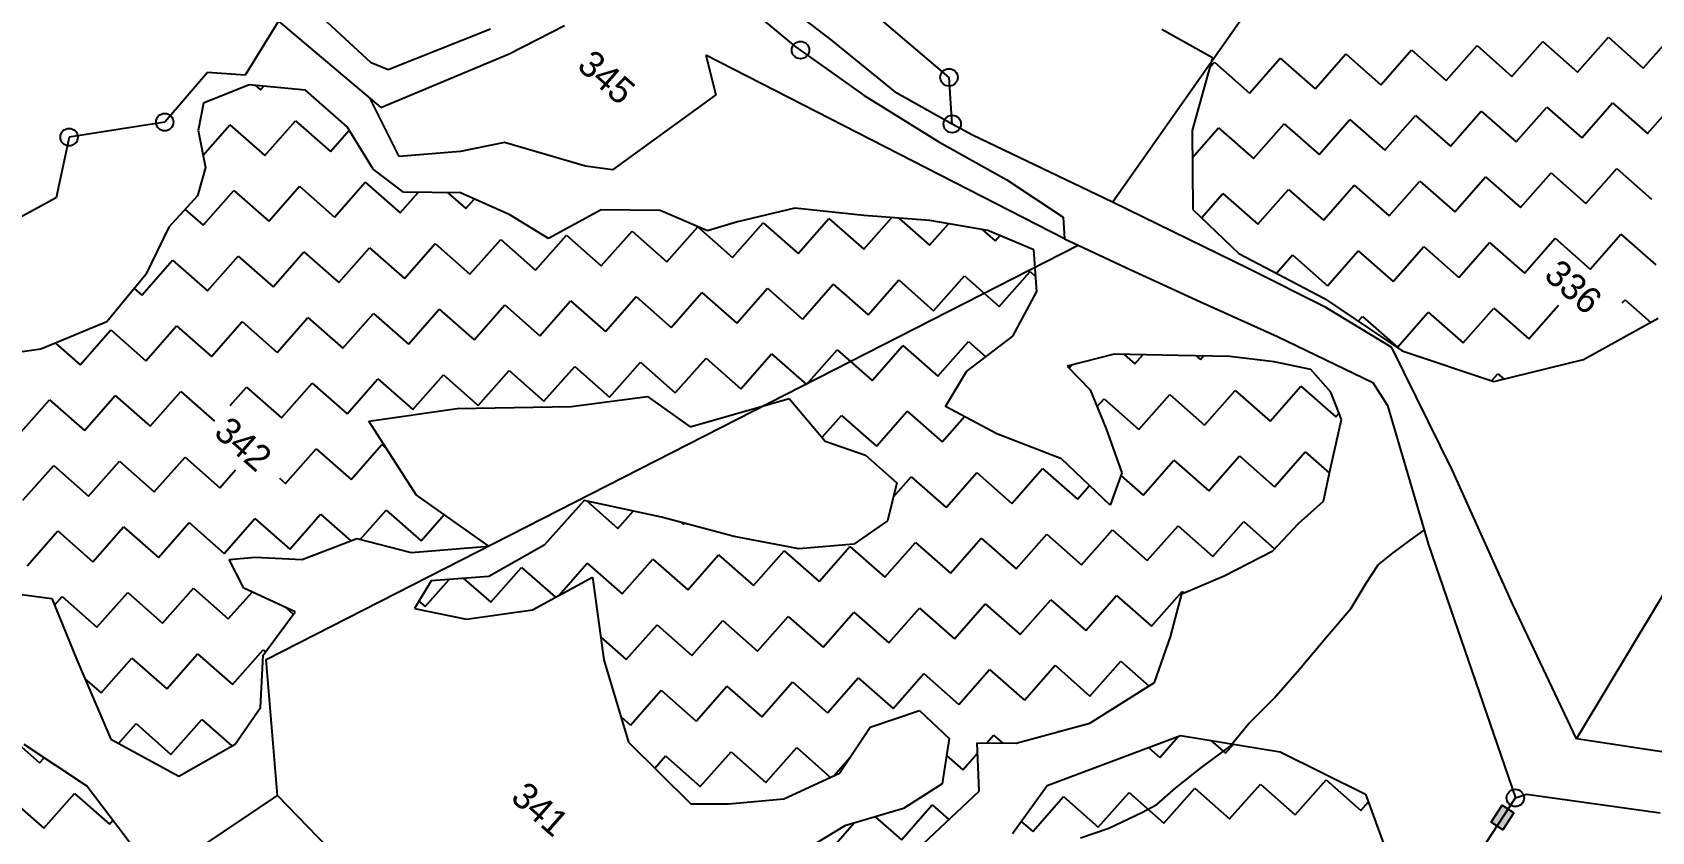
# Model space of a CAD drawing. Header units: metres. Extents: x 316400 to 324250, y 1868140 to 1873603.
# Drawn here: x 321970 to 322563, y 1870381 to 1870674 of the extents above; entities that cross this region are included whole.
import ezdxf

# ---------------------------------------------------------------- set-up
doc = ezdxf.new("R2010")
doc.units = ezdxf.units.M
for name, color, linetype in [('LINE_WATER', 4, 'Continuous'), ('POLY_HATCH', 12, 'Continuous'), ('POLY_PARCEL', 6, 'Continuous'), ('POLY_WATER', 4, 'Continuous'), ('TEXT_PARCEL', 7, 'Continuous')]:
    doc.layers.add(name, color=color, linetype=linetype)
doc.styles.add('TEXT_MAP', font='')
doc.styles.get('TEXT_MAP').set_extended_font_data('Kruti Dev 050')

msp = doc.modelspace()

# ---------------------------------------------------------------- hatches: boundary and pattern name
msp.add_hatch(color=256).paths.add_polyline_path([(322504.34, 1870384.41), (322508.66, 1870381.59), (322512.74, 1870387.85), (322508.41, 1870390.67)])

# ---------------------------------------------------------------- linework, layer by layer
msp.add_lwpolyline([(322512.74, 1870387.85), (322508.66, 1870381.59), (322504.34, 1870384.41), (322508.41, 1870390.67)], close=True)
for centre in [(322251.59, 1870667.2), (322305.96, 1870657.21), (322018.88, 1870640.82), (322307.12, 1870640.14), (321983.88, 1870635.33), (322513.24, 1870393.34)]:
    msp.add_circle(centre, 3.19)
at = {"layer": 'LINE_WATER'}
for p, q in [((322468.47, 1870483.08), (322474.63, 1870487.56)), ((322474.63, 1870487.56), (322479.89, 1870491.34)), ((322463.03, 1870478.65), (322468.47, 1870483.08)), ((322458.65, 1870471.93), (322463.03, 1870478.65)), ((322453.15, 1870462.78), (322458.65, 1870471.93)), ((322444.44, 1870452.69), (322453.15, 1870462.78)), ((322434.24, 1870440.52), (322444.44, 1870452.69)), ((322425.02, 1870429.86), (322434.24, 1870440.52)), ((322415.54, 1870420.46), (322425.02, 1870429.86)), ((322408.72, 1870412.13), (322415.54, 1870420.46)), ((322398.41, 1870404.49), (322408.72, 1870412.13)), ((322388.98, 1870397.08), (322398.41, 1870404.49)), ((322382.02, 1870390.92), (322388.98, 1870397.08)), ((322364.42, 1870382.19), (322376.49, 1870387.94)), ((322376.49, 1870387.94), (322382.02, 1870390.92)), ((322354.02, 1870378.72), (322364.42, 1870382.19))]:
    msp.add_line(p, q, dxfattribs=at)
at = {"layer": 'POLY_HATCH'}
for p, q in [((322383.85, 1870674.88), (322402.38, 1870664.44)), ((322402.38, 1870664.44), (322394.9, 1870637.79)), ((322049.73, 1870654.49), (322033.03, 1870647.73)), ((322070.44, 1870652.51), (322049.73, 1870654.49)), ((322085.66, 1870639.11), (322070.44, 1870652.51)), ((322033.03, 1870647.73), (322031.07, 1870637.75)), ((322031.07, 1870637.75), (322033.84, 1870624.25)), ((322095.13, 1870623.62), (322085.66, 1870639.11)), ((322394.9, 1870637.79), (322395.19, 1870608.86)), ((322033.84, 1870624.25), (322030.87, 1870613.86)), ((322106.22, 1870615.15), (322095.13, 1870623.62)), ((322030.87, 1870613.86), (322020.37, 1870602.3)), ((322127.17, 1870614.92), (322106.22, 1870615.15)), ((322145.16, 1870606.88), (322127.17, 1870614.92)), ((322159.38, 1870598.26), (322145.16, 1870606.88)), ((322178.62, 1870608.65), (322159.38, 1870598.26)), ((322200.25, 1870608.45), (322178.62, 1870608.65)), ((322217.51, 1870601.06), (322200.25, 1870608.45)), ((322249.51, 1870609.31), (322228.55, 1870604.36)), ((322274.77, 1870606.58), (322249.51, 1870609.31)), ((322298.93, 1870604.82), (322274.77, 1870606.58)), ((322320.1, 1870601.13), (322298.93, 1870604.82)), ((322395.19, 1870608.86), (322411.99, 1870592.76)), ((322020.37, 1870602.3), (322011.96, 1870584.98)), ((322228.55, 1870604.36), (322217.51, 1870601.06)), ((322336.99, 1870594.07), (322320.1, 1870601.13)), ((322338.15, 1870578.74), (322336.99, 1870594.07)), ((322411.99, 1870592.76), (322443.39, 1870576.19)), ((322011.96, 1870584.98), (321997.67, 1870567.65)), ((322329.33, 1870562.44), (322338.15, 1870578.74)), ((322443.39, 1870576.19), (322471.83, 1870557.01)), ((321997.67, 1870567.65), (321973.57, 1870557.65)), ((322538.25, 1870553.92), (322565.54, 1870568.99)), ((321973.57, 1870557.65), (321942.86, 1870553.46)), ((322312.34, 1870549.44), (322329.33, 1870562.44)), ((322366.43, 1870555.79), (322349.24, 1870551.42)), ((322349.24, 1870551.42), (322357.58, 1870542.77)), ((322389.82, 1870555.36), (322366.43, 1870555.79)), ((322408.7, 1870554.99), (322389.82, 1870555.36)), ((322424.91, 1870553.08), (322408.7, 1870554.99)), ((322438.41, 1870550.29), (322424.91, 1870553.08)), ((322471.83, 1870557.01), (322505.31, 1870545.78)), ((322505.31, 1870545.78), (322538.25, 1870553.92)), ((322304.68, 1870536.67), (322312.34, 1870549.44)), ((322445.69, 1870541.93), (322438.41, 1870550.29)), ((322167.7, 1870536.66), (322195.55, 1870540.39)), ((322195.55, 1870540.39), (322211.21, 1870529.22)), ((322211.21, 1870529.22), (322247.39, 1870539.63)), ((322247.39, 1870539.63), (322260.67, 1870524.03)), ((322357.58, 1870542.77), (322363.51, 1870528.44)), ((322449.62, 1870531.97), (322445.69, 1870541.93)), ((322093.56, 1870531.32), (322125.93, 1870535.98)), ((322125.93, 1870535.98), (322167.7, 1870536.66)), ((322323.49, 1870526.61), (322304.68, 1870536.67)), ((322110.96, 1870504.33), (322093.56, 1870531.32)), ((322363.51, 1870528.44), (322369.21, 1870512.37)), ((322445.43, 1870513.54), (322449.62, 1870531.97)), ((322260.67, 1870524.03), (322275.36, 1870518.9)), ((322347.08, 1870517.54), (322323.49, 1870526.61)), ((322275.36, 1870518.9), (322286.91, 1870508.73)), ((322364.95, 1870500.51), (322347.08, 1870517.54)), ((322369.21, 1870512.37), (322364.95, 1870500.51)), ((322443.06, 1870501.97), (322445.43, 1870513.54)), ((322137.53, 1870485.47), (322110.96, 1870504.33)), ((322286.91, 1870508.73), (322283.48, 1870494.85)), ((322172.45, 1870502.2), (322157.75, 1870485.88)), ((322200.69, 1870496.2), (322172.45, 1870502.2)), ((322433.9, 1870493.78), (322443.06, 1870501.97)), ((322227.27, 1870489.05), (322200.69, 1870496.2)), ((322283.48, 1870494.85), (322271.05, 1870486.28)), ((322424.46, 1870483.83), (322433.9, 1870493.78)), ((322069.15, 1870480.64), (322089.25, 1870488.31)), ((322089.25, 1870488.31), (322109.13, 1870483.16)), ((322250.92, 1870484.49), (322227.27, 1870489.05)), ((322271.05, 1870486.28), (322250.92, 1870484.49)), ((322042.51, 1870480.69), (322051.97, 1870481.46)), ((322047.85, 1870470.12), (322042.51, 1870480.69)), ((322051.97, 1870481.46), (322069.15, 1870480.64)), ((322109.13, 1870483.16), (322137.53, 1870485.47)), ((322157.75, 1870485.88), (322137.55, 1870474.4)), ((322406.64, 1870474.64), (322424.46, 1870483.83)), ((322137.55, 1870474.4), (322116.36, 1870472.89)), ((322391.13, 1870468.08), (322406.64, 1870474.64)), ((321956.74, 1870469.05), (321977.5, 1870466.38)), ((322066.58, 1870461.44), (322047.85, 1870470.12)), ((322116.36, 1870472.89), (322110.27, 1870462.64)), ((322153.55, 1870462.26), (322175.45, 1870474.19)), ((322175.45, 1870474.19), (322179.64, 1870443.84)), ((321977.5, 1870466.38), (321986.72, 1870443.95)), ((322110.27, 1870462.64), (322129.37, 1870458.83)), ((322386.97, 1870452.31), (322391.13, 1870468.08)), ((322054.95, 1870445.66), (322066.58, 1870461.44)), ((322129.37, 1870458.83), (322153.55, 1870462.26)), ((322381.21, 1870435.6), (322386.97, 1870452.31)), ((322053.94, 1870426.39), (322054.95, 1870445.66)), ((321986.72, 1870443.95), (321999.14, 1870414.8)), ((322179.64, 1870443.84), (322188.66, 1870413.78)), ((322357.55, 1870420.67), (322381.21, 1870435.6)), ((322044.67, 1870413.07), (322053.94, 1870426.39)), ((322277.07, 1870419.19), (322295.19, 1870425.35)), ((322295.19, 1870425.35), (322306.05, 1870415.13)), ((322265.86, 1870402.39), (322277.07, 1870419.19)), ((322306.05, 1870415.13), (322303.48, 1870398.53)), ((322330.51, 1870413.37), (322357.55, 1870420.67)), ((322341.89, 1870397.83), (322390.73, 1870416.16)), ((322390.73, 1870416.16), (322427.22, 1870410.17)), ((321967.3, 1870412.98), (321990.48, 1870397.59)), ((321999.14, 1870414.8), (322024.05, 1870401.32)), ((322024.05, 1870401.32), (322044.67, 1870413.07)), ((322188.66, 1870413.78), (322211.39, 1870391.17)), ((322316.95, 1870395.77), (322316.23, 1870413.51)), ((322316.23, 1870413.51), (322330.51, 1870413.37)), ((322427.22, 1870410.17), (322458.43, 1870394.75)), ((321990.48, 1870397.59), (322008.88, 1870373.35)), ((322245.53, 1870392.98), (322265.86, 1870402.39)), ((322303.48, 1870398.53), (322289.35, 1870389.51)), ((322329.14, 1870380.27), (322341.89, 1870397.83)), ((322341.89, 1870397.83), (322341.89, 1870397.83)), ((322225.4, 1870391.19), (322245.53, 1870392.98)), ((322294.53, 1870374.64), (322316.95, 1870395.77)), ((322458.43, 1870394.75), (322469.78, 1870363.64)), ((322211.39, 1870391.17), (322225.4, 1870391.19)), ((322289.35, 1870389.51), (322267.79, 1870383.13)), ((322267.79, 1870383.13), (322252.97, 1870374.07))]:
    msp.add_line(p, q, dxfattribs=at)
at = {"layer": 'POLY_HATCH', "linetype": 'Continuous', "ltscale": 10}
for p, q in [((322512.01, 1870657.59), (322523.26, 1870670.37)), ((322523.26, 1870670.37), (322536.04, 1870659.12)), ((322536.04, 1870659.12), (322547.29, 1870671.89)), ((322547.29, 1870671.89), (322560.07, 1870660.64)), ((322560.07, 1870660.64), (322571.32, 1870673.42)), ((322415.9, 1870651.48), (322427.15, 1870664.26)), ((322427.15, 1870664.26), (322439.93, 1870653.01)), ((322439.93, 1870653.01), (322451.18, 1870665.79)), ((322451.18, 1870665.79), (322463.96, 1870654.54)), ((322463.96, 1870654.54), (322475.21, 1870667.31)), ((322475.21, 1870667.31), (322487.98, 1870656.06)), ((322487.98, 1870656.06), (322499.24, 1870668.84)), ((322499.24, 1870668.84), (322512.01, 1870657.59)), ((322401.33, 1870660.7), (322403.12, 1870662.73)), ((322403.12, 1870662.73), (322415.9, 1870651.48)), ((322052.06, 1870654.27), (322053.94, 1870652.62)), ((322053.94, 1870652.62), (322055.14, 1870653.98)), ((322513.54, 1870633.56), (322524.79, 1870646.34)), ((322524.79, 1870646.34), (322537.57, 1870635.09)), ((322537.57, 1870635.09), (322548.82, 1870647.86)), ((322548.82, 1870647.86), (322561.6, 1870636.61)), ((322561.6, 1870636.61), (322572.85, 1870649.39)), ((322055.47, 1870628.59), (322066.72, 1870641.36)), ((322066.72, 1870641.36), (322079.5, 1870630.11)), ((322441.45, 1870628.98), (322452.7, 1870641.76)), ((322452.7, 1870641.76), (322465.48, 1870630.51)), ((322465.48, 1870630.51), (322476.73, 1870643.29)), ((322476.73, 1870643.29), (322489.51, 1870632.03)), ((322489.51, 1870632.03), (322500.76, 1870644.81)), ((322500.76, 1870644.81), (322513.54, 1870633.56)), ((322032.92, 1870628.74), (322042.69, 1870639.84)), ((322042.69, 1870639.84), (322055.47, 1870628.59)), ((322079.5, 1870630.11), (322086.38, 1870637.93)), ((322395, 1870627.75), (322404.65, 1870638.71)), ((322404.65, 1870638.71), (322417.42, 1870627.45)), ((322417.42, 1870627.45), (322428.68, 1870640.23)), ((322428.68, 1870640.23), (322441.45, 1870628.98)), ((322539.09, 1870611.06), (322550.35, 1870623.84)), ((322550.35, 1870623.84), (322563.12, 1870612.58)), ((322057, 1870604.56), (322068.25, 1870617.34)), ((322068.25, 1870617.34), (322081.02, 1870606.08)), ((322081.02, 1870606.08), (322092.28, 1870618.86)), ((322092.28, 1870618.86), (322105.05, 1870607.61)), ((322442.98, 1870604.95), (322454.23, 1870617.73)), ((322454.23, 1870617.73), (322467.01, 1870606.48)), ((322467.01, 1870606.48), (322478.26, 1870619.26)), ((322478.26, 1870619.26), (322491.04, 1870608.01)), ((322491.04, 1870608.01), (322502.29, 1870620.78)), ((322502.29, 1870620.78), (322515.07, 1870609.53)), ((322515.07, 1870609.53), (322526.32, 1870622.31)), ((322526.32, 1870622.31), (322539.09, 1870611.06)), ((322032.97, 1870603.03), (322044.22, 1870615.81)), ((322044.22, 1870615.81), (322057, 1870604.56)), ((322105.05, 1870607.61), (322111.64, 1870615.09)), ((322122.46, 1870614.97), (322129.08, 1870609.14)), ((322129.08, 1870609.14), (322132.2, 1870612.67)), ((322398.37, 1870605.81), (322406.17, 1870614.68)), ((322406.17, 1870614.68), (322418.95, 1870603.43)), ((322418.95, 1870603.43), (322430.2, 1870616.2)), ((322430.2, 1870616.2), (322442.98, 1870604.95)), ((322026.34, 1870608.87), (322032.97, 1870603.03)), ((322250.75, 1870592.74), (322262, 1870605.52)), ((322262, 1870605.52), (322274.78, 1870594.27)), ((322274.78, 1870594.27), (322284.97, 1870605.84)), ((322287.62, 1870605.64), (322298.81, 1870595.79)), ((322154.64, 1870586.64), (322165.89, 1870599.41)), ((322165.89, 1870599.41), (322178.67, 1870588.16)), ((322178.67, 1870588.16), (322189.92, 1870600.94)), ((322189.92, 1870600.94), (322202.69, 1870589.69)), ((322202.69, 1870589.69), (322213.95, 1870602.47)), ((322213.95, 1870602.47), (322226.72, 1870591.21)), ((322226.72, 1870591.21), (322237.97, 1870603.99)), ((322237.97, 1870603.99), (322250.75, 1870592.74)), ((322298.81, 1870595.79), (322305.71, 1870603.64)), ((322318.11, 1870601.48), (322322.84, 1870597.32)), ((322322.84, 1870597.32), (322324.56, 1870599.27)), ((322540.62, 1870587.03), (322551.87, 1870599.81)), ((322551.87, 1870599.81), (322564.65, 1870588.56)), ((322058.52, 1870580.53), (322069.77, 1870593.31)), ((322069.77, 1870593.31), (322082.55, 1870582.06)), ((322082.55, 1870582.06), (322093.8, 1870594.83)), ((322093.8, 1870594.83), (322106.58, 1870583.58)), ((322106.58, 1870583.58), (322117.83, 1870596.36)), ((322117.83, 1870596.36), (322130.61, 1870585.11)), ((322130.61, 1870585.11), (322141.86, 1870597.89)), ((322141.86, 1870597.89), (322154.64, 1870586.64)), ((322444.51, 1870580.92), (322455.76, 1870593.7)), ((322455.76, 1870593.7), (322468.53, 1870582.45)), ((322468.53, 1870582.45), (322479.79, 1870595.23)), ((322479.79, 1870595.23), (322492.56, 1870583.98)), ((322492.56, 1870583.98), (322503.81, 1870596.75)), ((322503.81, 1870596.75), (322516.59, 1870585.5)), ((322516.59, 1870585.5), (322527.84, 1870598.28)), ((322527.84, 1870598.28), (322540.62, 1870587.03)), ((322010.47, 1870577.48), (322021.72, 1870590.25)), ((322021.72, 1870590.25), (322034.49, 1870579)), ((322034.49, 1870579), (322045.75, 1870591.78)), ((322045.75, 1870591.78), (322058.52, 1870580.53)), ((322425.82, 1870585.46), (322431.73, 1870592.18)), ((322431.73, 1870592.18), (322444.51, 1870580.92)), ((322252.28, 1870568.71), (322263.53, 1870581.49)), ((322263.53, 1870581.49), (322276.31, 1870570.24)), ((322276.31, 1870570.24), (322287.56, 1870583.02)), ((322287.56, 1870583.02), (322300.33, 1870571.77)), ((322300.33, 1870571.77), (322311.59, 1870584.54)), ((322311.59, 1870584.54), (322324.36, 1870573.29)), ((322324.36, 1870573.29), (322335.61, 1870586.07)), ((322335.61, 1870586.07), (322337.74, 1870584.2)), ((322007.74, 1870579.87), (322010.47, 1870577.48)), ((322156.16, 1870562.61), (322167.41, 1870575.38)), ((322167.41, 1870575.38), (322180.19, 1870564.13)), ((322180.19, 1870564.13), (322191.44, 1870576.91)), ((322191.44, 1870576.91), (322204.22, 1870565.66)), ((322204.22, 1870565.66), (322215.47, 1870578.44)), ((322215.47, 1870578.44), (322228.25, 1870567.19)), ((322228.25, 1870567.19), (322239.5, 1870579.96)), ((322239.5, 1870579.96), (322252.28, 1870568.71)), ((322552.35, 1870574.59), (322553.4, 1870575.78)), ((322553.4, 1870575.78), (322562.82, 1870567.48)), ((322060.05, 1870556.5), (322071.3, 1870569.28)), ((322071.3, 1870569.28), (322084.08, 1870558.03)), ((322084.08, 1870558.03), (322095.33, 1870570.8)), ((322095.33, 1870570.8), (322108.11, 1870559.55)), ((322108.11, 1870559.55), (322119.36, 1870572.33)), ((322119.36, 1870572.33), (322132.13, 1870561.08)), ((322132.13, 1870561.08), (322143.39, 1870573.86)), ((322143.39, 1870573.86), (322156.16, 1870562.61)), ((322455.71, 1870567.88), (322457.28, 1870569.67)), ((322457.28, 1870569.67), (322470.06, 1870558.42)), ((322470.06, 1870558.42), (322481.31, 1870571.2)), ((322481.31, 1870571.2), (322494.09, 1870559.95)), ((322494.09, 1870559.95), (322505.34, 1870572.73)), ((322505.34, 1870572.73), (322518.12, 1870561.47)), ((322518.12, 1870561.47), (322528.98, 1870573.8)), ((321987.96, 1870551.92), (321999.21, 1870564.7)), ((321999.21, 1870564.7), (322011.99, 1870553.45)), ((322011.99, 1870553.45), (322023.24, 1870566.23)), ((322023.24, 1870566.23), (322036.02, 1870554.97)), ((322036.02, 1870554.97), (322047.27, 1870567.75)), ((322047.27, 1870567.75), (322060.05, 1870556.5)), ((321978.93, 1870559.87), (321987.96, 1870551.92)), ((322253.8, 1870544.68), (322265.06, 1870557.46)), ((322265.06, 1870557.46), (322277.83, 1870546.21)), ((322277.83, 1870546.21), (322289.08, 1870558.99)), ((322289.08, 1870558.99), (322301.86, 1870547.74)), ((322301.86, 1870547.74), (322313.11, 1870560.51)), ((322313.11, 1870560.51), (322319.48, 1870554.91)), ((322181.72, 1870540.1), (322192.97, 1870552.88)), ((322192.97, 1870552.88), (322205.75, 1870541.63)), ((322205.75, 1870541.63), (322217, 1870554.41)), ((322217, 1870554.41), (322229.78, 1870543.16)), ((322229.78, 1870543.16), (322241.03, 1870555.93)), ((322241.03, 1870555.93), (322253.8, 1870544.68)), ((322349.92, 1870550.79), (322350.83, 1870551.82)), ((322370.08, 1870555.72), (322373.95, 1870552.32)), ((322373.95, 1870552.32), (322376.84, 1870555.6)), ((322396.4, 1870555.23), (322397.98, 1870553.84)), ((322397.98, 1870553.84), (322399.15, 1870555.18)), ((322085.6, 1870534), (322096.86, 1870546.78)), ((322096.86, 1870546.78), (322109.63, 1870535.53)), ((322109.63, 1870535.53), (322120.88, 1870548.3)), ((322120.88, 1870548.3), (322133.66, 1870537.05)), ((322133.66, 1870537.05), (322144.91, 1870549.83)), ((322144.91, 1870549.83), (322157.69, 1870538.58)), ((322157.69, 1870538.58), (322168.94, 1870551.36)), ((322168.94, 1870551.36), (322181.72, 1870540.1)), ((322349.41, 1870551.24), (322349.92, 1870550.79)), ((322504.53, 1870546.04), (322506.87, 1870548.7)), ((322506.87, 1870548.7), (322509.12, 1870546.72)), ((321989.49, 1870527.89), (322000.74, 1870540.67)), ((322000.74, 1870540.67), (322013.52, 1870529.42)), ((322013.52, 1870529.42), (322024.77, 1870542.2)), ((322024.77, 1870542.2), (322037.08, 1870531.36)), ((322042.87, 1870536.99), (322048.8, 1870543.72)), ((322048.8, 1870543.72), (322061.58, 1870532.47)), ((322061.58, 1870532.47), (322072.83, 1870545.25)), ((322072.83, 1870545.25), (322085.6, 1870534)), ((322375.47, 1870528.29), (322386.72, 1870541.06)), ((322386.72, 1870541.06), (322399.5, 1870529.81)), ((322399.5, 1870529.81), (322410.75, 1870542.59)), ((322410.75, 1870542.59), (322423.53, 1870531.34)), ((322423.53, 1870531.34), (322434.78, 1870544.12)), ((322434.78, 1870544.12), (322447.56, 1870532.87)), ((321965.46, 1870526.37), (321976.71, 1870539.14)), ((321976.71, 1870539.14), (321989.49, 1870527.89)), ((322279.36, 1870522.18), (322290.61, 1870534.96)), ((322290.61, 1870534.96), (322303.39, 1870523.71)), ((322360.12, 1870536.62), (322362.7, 1870539.54)), ((322362.7, 1870539.54), (322375.47, 1870528.29)), ((322447.56, 1870532.87), (322448.74, 1870534.21)), ((322259.51, 1870525.4), (322266.58, 1870533.43)), ((322266.58, 1870533.43), (322279.36, 1870522.18)), ((322303.39, 1870523.71), (322311.56, 1870532.99)), ((322087.13, 1870509.97), (322098.38, 1870522.75)), ((322098.38, 1870522.75), (322100.01, 1870521.31)), ((321991.02, 1870503.86), (322002.27, 1870516.64)), ((322002.27, 1870516.64), (322015.04, 1870505.39)), ((322015.04, 1870505.39), (322026.3, 1870518.17)), ((322026.3, 1870518.17), (322039.07, 1870506.92)), ((322063.1, 1870508.44), (322074.35, 1870521.22)), ((322074.35, 1870521.22), (322087.13, 1870509.97)), ((322377, 1870504.26), (322388.25, 1870517.04)), ((322388.25, 1870517.04), (322401.03, 1870505.79)), ((322401.03, 1870505.79), (322412.28, 1870518.56)), ((322412.28, 1870518.56), (322425.06, 1870507.31)), ((322425.06, 1870507.31), (322436.31, 1870520.09)), ((322436.31, 1870520.09), (322445.18, 1870512.28)), ((321966.99, 1870502.34), (321978.24, 1870515.12)), ((321978.24, 1870515.12), (321991.02, 1870503.86)), ((322039.07, 1870506.92), (322044.82, 1870513.45)), ((322060.84, 1870510.43), (322063.1, 1870508.44)), ((322285.63, 1870503.54), (322292.14, 1870510.93)), ((322292.14, 1870510.93), (322304.91, 1870499.68)), ((322304.91, 1870499.68), (322316.17, 1870512.46)), ((322316.17, 1870512.46), (322328.94, 1870501.21)), ((322328.94, 1870501.21), (322340.19, 1870513.98)), ((322340.19, 1870513.98), (322352.97, 1870502.73)), ((322368.87, 1870511.42), (322377, 1870504.26)), ((322352.97, 1870502.73), (322357.37, 1870507.73)), ((322090.46, 1870487.99), (322099.91, 1870498.72)), ((322099.91, 1870498.72), (322112.69, 1870487.47)), ((322173.49, 1870501.98), (322184.77, 1870492.05)), ((322184.77, 1870492.05), (322190.36, 1870498.4)), ((321992.54, 1870479.84), (322003.79, 1870492.61)), ((322003.79, 1870492.61), (322016.57, 1870481.36)), ((322016.57, 1870481.36), (322027.82, 1870494.14)), ((322027.82, 1870494.14), (322040.6, 1870482.89)), ((322040.6, 1870482.89), (322051.85, 1870495.67)), ((322051.85, 1870495.67), (322064.63, 1870484.42)), ((322064.63, 1870484.42), (322075.88, 1870497.19)), ((322075.88, 1870497.19), (322086.96, 1870487.43)), ((322112.69, 1870487.47), (322121.16, 1870497.09)), ((322208.07, 1870494.21), (322208.8, 1870493.57)), ((322208.8, 1870493.57), (322209.12, 1870493.93)), ((322378.53, 1870480.23), (322389.78, 1870493.01)), ((322389.78, 1870493.01), (322402.55, 1870481.76)), ((322402.55, 1870481.76), (322413.81, 1870494.53)), ((322413.81, 1870494.53), (322425.14, 1870484.55)), ((321968.51, 1870478.31), (321979.77, 1870491.09)), ((321979.77, 1870491.09), (321992.54, 1870479.84)), ((322282.41, 1870474.12), (322293.66, 1870486.9)), ((322293.66, 1870486.9), (322306.44, 1870475.65)), ((322306.44, 1870475.65), (322317.69, 1870488.43)), ((322317.69, 1870488.43), (322330.47, 1870477.18)), ((322330.47, 1870477.18), (322341.72, 1870489.95)), ((322341.72, 1870489.95), (322354.5, 1870478.7)), ((322354.5, 1870478.7), (322365.75, 1870491.48)), ((322365.75, 1870491.48), (322378.53, 1870480.23)), ((322186.3, 1870468.02), (322197.55, 1870480.8)), ((322197.55, 1870480.8), (322210.33, 1870469.55)), ((322210.33, 1870469.55), (322221.58, 1870482.32)), ((322221.58, 1870482.32), (322234.35, 1870471.07)), ((322234.35, 1870471.07), (322245.61, 1870483.85)), ((322245.61, 1870483.85), (322258.38, 1870472.6)), ((322258.38, 1870472.6), (322269.63, 1870485.38)), ((322269.63, 1870485.38), (322282.41, 1870474.12)), ((322138.24, 1870464.97), (322149.49, 1870477.74)), ((322149.49, 1870477.74), (322161.91, 1870466.81)), ((322163.14, 1870467.49), (322173.52, 1870479.27)), ((322173.52, 1870479.27), (322186.3, 1870468.02)), ((321994.07, 1870455.81), (322005.32, 1870468.58)), ((322005.32, 1870468.58), (322018.1, 1870457.33)), ((322018.1, 1870457.33), (322029.35, 1870470.11)), ((322029.35, 1870470.11), (322042.13, 1870458.86)), ((322042.13, 1870458.86), (322050.83, 1870468.74)), ((322114.21, 1870463.44), (322122.94, 1870473.36)), ((322128.28, 1870473.74), (322138.24, 1870464.97)), ((322380.05, 1870456.2), (322391.3, 1870468.98)), ((322391.3, 1870468.98), (322391.94, 1870468.42)), ((321978.52, 1870463.91), (321981.29, 1870467.06)), ((321981.29, 1870467.06), (321994.07, 1870455.81)), ((322063.15, 1870463.03), (322065.94, 1870460.58)), ((322111.94, 1870465.44), (322114.21, 1870463.44)), ((322283.94, 1870450.1), (322295.19, 1870462.87)), ((322295.19, 1870462.87), (322307.97, 1870451.62)), ((322307.97, 1870451.62), (322319.22, 1870464.4)), ((322319.22, 1870464.4), (322332, 1870453.15)), ((322332, 1870453.15), (322343.25, 1870465.93)), ((322343.25, 1870465.93), (322356.02, 1870454.68)), ((322356.02, 1870454.68), (322367.28, 1870467.45)), ((322367.28, 1870467.45), (322380.05, 1870456.2)), ((322187.82, 1870443.99), (322199.08, 1870456.77)), ((322199.08, 1870456.77), (322211.85, 1870445.52)), ((322211.85, 1870445.52), (322223.1, 1870458.29)), ((322223.1, 1870458.29), (322235.88, 1870447.04)), ((322235.88, 1870447.04), (322247.13, 1870459.82)), ((322247.13, 1870459.82), (322259.91, 1870448.57)), ((322259.91, 1870448.57), (322271.16, 1870461.35)), ((322271.16, 1870461.35), (322283.94, 1870450.1)), ((322178.49, 1870452.21), (322187.82, 1870443.99)), ((322019.62, 1870433.31), (322030.88, 1870446.08)), ((322030.88, 1870446.08), (322043.65, 1870434.83)), ((322043.65, 1870434.83), (322054.9, 1870447.61)), ((322054.9, 1870447.61), (322055.81, 1870446.81)), ((321995.6, 1870431.78), (322006.85, 1870444.56)), ((322006.85, 1870444.56), (322019.62, 1870433.31)), ((322285.46, 1870426.07), (322296.72, 1870438.84)), ((322296.72, 1870438.84), (322309.49, 1870427.59)), ((322309.49, 1870427.59), (322320.74, 1870440.37)), ((322320.74, 1870440.37), (322333.52, 1870429.12)), ((322333.52, 1870429.12), (322344.77, 1870441.9)), ((322344.77, 1870441.9), (322357.55, 1870430.65)), ((322357.55, 1870430.65), (322368.8, 1870443.42)), ((322368.8, 1870443.42), (322379.16, 1870434.31)), ((321989.69, 1870436.97), (321995.6, 1870431.78)), ((322213.38, 1870421.49), (322224.63, 1870434.27)), ((322224.63, 1870434.27), (322237.41, 1870423.01)), ((322237.41, 1870423.01), (322248.66, 1870435.79)), ((322248.66, 1870435.79), (322261.44, 1870424.54)), ((322261.44, 1870424.54), (322272.69, 1870437.32)), ((322272.69, 1870437.32), (322285.46, 1870426.07)), ((322189.35, 1870419.96), (322200.6, 1870432.74)), ((322200.6, 1870432.74), (322213.38, 1870421.49)), ((322021.15, 1870409.28), (322032.4, 1870422.05)), ((322032.4, 1870422.05), (322043.41, 1870412.36)), ((322185.89, 1870423.01), (322189.35, 1870419.96)), ((322001.98, 1870413.27), (322008.37, 1870420.53)), ((322008.37, 1870420.53), (322021.15, 1870409.28)), ((322319.75, 1870413.48), (322322.27, 1870416.34)), ((322322.27, 1870416.34), (322325.59, 1870413.42)), ((322346.03, 1870417.56), (322346.3, 1870417.87)), ((322346.3, 1870417.87), (322346.51, 1870417.69)), ((322383.11, 1870408.14), (322389.88, 1870415.83)), ((321965.31, 1870413.07), (321973.09, 1870406.22)), ((322214.91, 1870397.46), (322226.16, 1870410.24)), ((322226.16, 1870410.24), (322238.93, 1870398.99)), ((322238.93, 1870398.99), (322250.19, 1870411.76)), ((322250.19, 1870411.76), (322262.56, 1870400.86)), ((322311.02, 1870403.57), (322316.38, 1870409.66)), ((322379.01, 1870411.75), (322383.11, 1870408.14)), ((322401.84, 1870414.33), (322407.13, 1870409.67)), ((322407.13, 1870409.67), (322410.05, 1870412.98)), ((321973.09, 1870406.22), (321974.71, 1870408.06)), ((322198.22, 1870404.27), (322202.13, 1870408.71)), ((322202.13, 1870408.71), (322214.91, 1870397.46)), ((322263.76, 1870401.42), (322269.76, 1870408.23)), ((322305.07, 1870408.8), (322311.02, 1870403.57)), ((322408.66, 1870385.64), (322419.91, 1870398.42)), ((322419.91, 1870398.42), (322432.69, 1870387.17)), ((322432.69, 1870387.17), (322443.94, 1870399.95)), ((322443.94, 1870399.95), (322456.72, 1870388.7)), ((321961.84, 1870393.45), (321974.62, 1870382.19)), ((321974.62, 1870382.19), (321985.87, 1870394.97)), ((321985.87, 1870394.97), (321998.65, 1870383.72)), ((322336.57, 1870381.06), (322347.83, 1870393.84)), ((322347.83, 1870393.84), (322360.6, 1870382.59)), ((322360.6, 1870382.59), (322371.85, 1870395.37)), ((322371.85, 1870395.37), (322384.63, 1870384.12)), ((322384.63, 1870384.12), (322395.88, 1870396.89)), ((322395.88, 1870396.89), (322408.66, 1870385.64)), ((322456.72, 1870388.7), (322459.49, 1870391.84)), ((322278.95, 1870386.44), (322288.52, 1870378.01)), ((322288.52, 1870378.01), (322299.77, 1870390.79)), ((322299.77, 1870390.79), (322305.92, 1870385.37)), ((321998.65, 1870383.72), (321999.92, 1870385.16)), ((322264.49, 1870376.48), (322271.25, 1870384.16)), ((322332.39, 1870384.75), (322336.57, 1870381.06))]:
    msp.add_line(p, q, dxfattribs=at)
at = {"layer": 'POLY_PARCEL'}
for p, q in [((322365.82, 1870611.47), (322462.06, 1870748.66)), ((322305.96, 1870657.21), (322270.71, 1870687.21)), ((322060.46, 1870677.78), (322048.3, 1870658.04)), ((322348.21, 1870598.05), (322216.93, 1870665.33)), ((322216.93, 1870665.33), (322220.6, 1870650.77)), ((322034.55, 1870659.05), (322018.88, 1870640.82)), ((322048.3, 1870658.04), (322034.55, 1870659.05)), ((322307.12, 1870640.14), (322305.96, 1870657.21)), ((322104.65, 1870628.25), (322094.09, 1870649.44)), ((322220.6, 1870650.77), (322182.77, 1870623.32)), ((322018.88, 1870640.82), (321983.88, 1870635.33)), ((321983.88, 1870635.33), (321979.17, 1870613.05)), ((322127.14, 1870630.08), (322104.65, 1870628.25)), ((322143.22, 1870633.42), (322127.14, 1870630.08)), ((322172.95, 1870624.75), (322143.22, 1870633.42)), ((322182.77, 1870623.32), (322172.95, 1870624.75)), ((322535.67, 1870414.93), (322660.71, 1870623.73)), ((321979.17, 1870613.05), (321949.82, 1870597.23)), ((322056.03, 1870443.98), (322353.17, 1870595.74)), ((322060.18, 1870394.17), (322056.03, 1870443.98)), ((322015.92, 1870364.47), (322060.18, 1870394.17)), ((322060.18, 1870394.17), (322112.03, 1870340.64)), ((322369.07, 1870172.33), (322513.24, 1870393.34))]:
    msp.add_line(p, q, dxfattribs=at)
at = {"layer": 'POLY_WATER'}
for p, q in [((322262.68, 1870671.05), (322224.36, 1870700.67)), ((322094.44, 1870662.55), (322072.01, 1870683.29)), ((322232.82, 1870682.4), (322249.69, 1870668.55)), ((322060.46, 1870677.78), (322094.09, 1870649.44)), ((322144.99, 1870665.83), (322165.25, 1870676.2)), ((322138.14, 1870674.84), (322100.69, 1870660.03)), ((322286.8, 1870651.47), (322262.68, 1870671.05)), ((322097.96, 1870646.18), (322144.99, 1870665.83)), ((322249.69, 1870668.55), (322274.93, 1870650.63)), ((322100.69, 1870660.03), (322094.44, 1870662.55)), ((322094.09, 1870649.44), (322097.96, 1870646.18)), ((322274.93, 1870650.63), (322302.25, 1870633.55)), ((322307.12, 1870640.14), (322286.8, 1870651.47)), ((322314.54, 1870636.01), (322307.12, 1870640.14)), ((322365.82, 1870611.47), (322314.54, 1870636.01)), ((322302.25, 1870633.55), (322327.06, 1870619.67)), ((322327.06, 1870619.67), (322347.79, 1870606.06)), ((322415.65, 1870587.12), (322365.82, 1870611.47)), ((322347.79, 1870606.06), (322348.21, 1870598.05)), ((322348.21, 1870598.05), (322353.17, 1870595.74)), ((322353.17, 1870595.74), (322370.69, 1870587.55)), ((322370.69, 1870587.55), (322398.06, 1870575.07)), ((322443.84, 1870572.92), (322415.65, 1870587.12)), ((322398.06, 1870575.07), (322426.16, 1870562.28)), ((322467.99, 1870558.29), (322443.84, 1870572.92)), ((322426.16, 1870562.28), (322461.04, 1870545.5)), ((322490.21, 1870513.18), (322467.99, 1870558.29)), ((322461.04, 1870545.5), (322466.44, 1870537.1)), ((322466.44, 1870537.1), (322481.44, 1870486.05)), ((322512.33, 1870464.17), (322490.21, 1870513.18)), ((322481.44, 1870486.05), (322513.24, 1870393.34)), ((322535.67, 1870414.93), (322512.33, 1870464.17)), ((322589.63, 1870406.72), (322535.67, 1870414.93)), ((322513.24, 1870393.34), (322517.3, 1870394.74)), ((322517.3, 1870394.74), (322566.2, 1870387.85))]:
    msp.add_line(p, q, dxfattribs=at)

# ---------------------------------------------------------------- texts
at = {"layer": 'TEXT_PARCEL', "style": 'TEXT_MAP'}
for s, p in [('345', (322169.37, 1870660.78)), ('336', (322523.27, 1870584.05)), ('342', (322036.4, 1870526.46)), ('341', (322145.06, 1870392.76))]:
    msp.add_text(s, height=9.652, rotation=318.63491, dxfattribs=at).set_placement(p)

doc.saveas('drawing.dxf')
